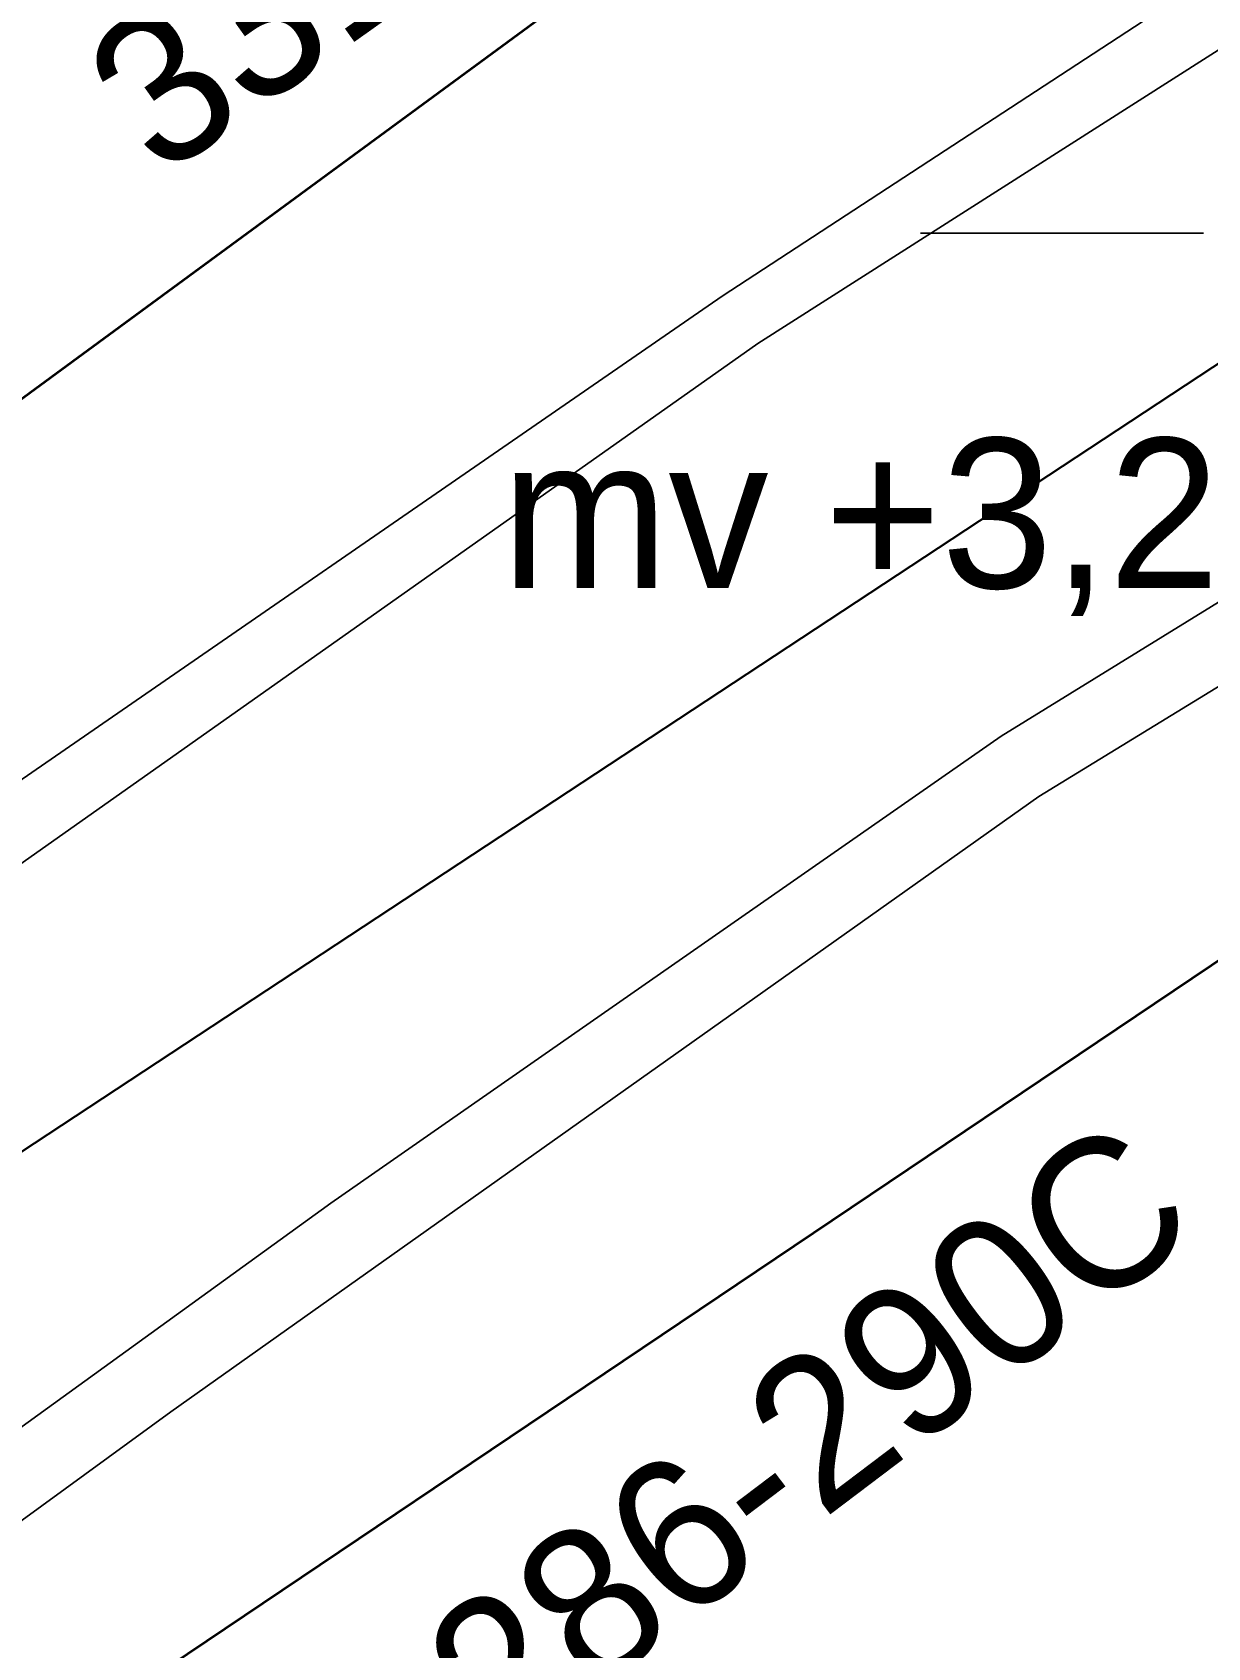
# Model space of a CAD drawing. Header units: metres. Extents: x 0 to 105485, y 0 to 425721.
# Drawn here: x 105267.61 to 105274.67, y 425330.37 to 425340.07 of the extents above; entities that cross this region are included whole.
import ezdxf
from ezdxf.enums import TextEntityAlignment as Align

# ---------------------------------------------------------------- set-up
doc = ezdxf.new("R2010")
doc.units = ezdxf.units.M
doc.header["$MEASUREMENT"] = 0
doc.linetypes.add('KG-PERCEEL-SO', pattern=[19, 5.5, -4, 5.5, -4])
for name, color, linetype, lineweight in [('B-XX-IE-MEUBILAIR-G', 7, 'Continuous', 18), ('B-XX-KG-GRENS_PERCEEL-G', 150, 'KG-PERCEEL-SO', 18), ('B-XX-MO-ONDERZOEK_SONDERING-G', 90, 'Continuous', 18), ('B-XX-MO-ONDERZOEK_SONDERING-T', 90, 'Continuous', 18), ('B-XX-OG-BEBOUWING-G', 7, 'Continuous', 35), ('B-XX-OG-BEBOUWING_HUISNUMMER-T', 7, 'Continuous', 18), ('B-XX-VH-OPENVERHARDING-G', 90, 'Continuous', 18)]:
    doc.layers.add(name, color=color, linetype=linetype, lineweight=lineweight)
doc.layers.add('GIS-WEGVAKKEN', color=2, linetype='Continuous')

msp = doc.modelspace()

# ---------------------------------------------------------------- linework, layer by layer
at = {"layer": 'B-XX-IE-MEUBILAIR-G', "color": 0, "true_color": 0x604a38}
for points in [[(105271.753, 425338.486, 3.2486), (105271.753, 425338.486, 4.7486)], [(105273.429, 425335.845, 3.2134), (105273.429, 425335.845, 4.7134)]]:
    msp.add_polyline3d(points, dxfattribs=at)
at = {"layer": 'B-XX-KG-GRENS_PERCEEL-G', "ltscale": 0.5, "flags": 128}
for points in [[(105267.241, 425337.648), (105271.484, 425340.765)], [(105268.2, 425330.104), (105275.035, 425334.698)]]:
    msp.add_lwpolyline(points, dxfattribs=at)
at = {"layer": 'B-XX-MO-ONDERZOEK_SONDERING-G', "color": 0, "true_color": 0x285cd6}
msp.add_polyline3d([(105274.319, 425338.864, 2.22), (105274.319, 425338.864, 2.2), (105274.369, 425338.864, 2.18), (105274.419, 425338.864, 2.16), (105274.494, 425338.864, 2.14), (105274.119, 425338.864, 2.12), (105274.094, 425338.864, 2.1), (105274.369, 425338.864, 2.08), (105274.469, 425338.864, 2.06), (105274.494, 425338.864, 2.04), (105274.519, 425338.864, 2.02), (105274.519, 425338.864, 2), (105274.519, 425338.864, 1.98), (105274.519, 425338.864, 1.96), (105274.544, 425338.864, 1.94), (105274.544, 425338.864, 1.92), (105274.569, 425338.864, 1.9), (105274.569, 425338.864, 1.88), (105274.569, 425338.864, 1.86), (105274.544, 425338.864, 1.84), (105274.544, 425338.864, 1.82), (105274.544, 425338.864, 1.8), (105274.469, 425338.864, 1.78), (105274.444, 425338.864, 1.76), (105274.494, 425338.864, 1.74), (105274.494, 425338.864, 1.72), (105274.494, 425338.864, 1.7), (105274.494, 425338.864, 1.68), (105274.494, 425338.864, 1.66), (105274.419, 425338.864, 1.64), (105274.444, 425338.864, 1.62), (105274.519, 425338.864, 1.6), (105274.519, 425338.864, 1.58), (105274.519, 425338.864, 1.56), (105274.544, 425338.864, 1.54), (105274.519, 425338.864, 1.52), (105274.494, 425338.864, 1.5), (105274.519, 425338.864, 1.48), (105274.544, 425338.864, 1.46), (105274.569, 425338.864, 1.44), (105274.594, 425338.864, 1.42), (105274.594, 425338.864, 1.4), (105274.619, 425338.864, 1.38), (105274.469, 425338.864, 1.36), (105274.544, 425338.864, 1.34), (105274.419, 425338.864, 1.32), (105274.469, 425338.864, 1.3), (105274.519, 425338.864, 1.28), (105274.594, 425338.864, 1.26), (105274.594, 425338.864, 1.24), (105274.519, 425338.864, 1.22), (105274.519, 425338.864, 1.2), (105274.519, 425338.864, 1.18), (105274.519, 425338.864, 1.16), (105274.469, 425338.864, 1.14), (105274.444, 425338.864, 1.12), (105274.494, 425338.864, 1.1), (105274.494, 425338.864, 1.08), (105274.519, 425338.864, 1.06), (105274.444, 425338.864, 1.04), (105274.444, 425338.864, 1.02), (105274.369, 425338.864, 1), (105274.244, 425338.864, 0.98), (105274.119, 425338.864, 0.96), (105274.069, 425338.864, 0.94), (105273.969, 425338.864, 0.92), (105273.844, 425338.864, 0.9), (105273.994, 425338.864, 0.88), (105273.969, 425338.864, 0.86), (105274.169, 425338.864, 0.84), (105274.394, 425338.864, 0.82), (105274.344, 425338.864, 0.8), (105274.269, 425338.864, 0.78), (105274.394, 425338.864, 0.76), (105274.069, 425338.864, 0.74), (105274.019, 425338.864, 0.72), (105274.144, 425338.864, 0.7), (105274.344, 425338.864, 0.68), (105274.419, 425338.864, 0.66), (105274.469, 425338.864, 0.64), (105274.519, 425338.864, 0.62), (105274.519, 425338.864, 0.6), (105274.519, 425338.864, 0.58), (105274.544, 425338.864, 0.56), (105274.544, 425338.864, 0.54), (105274.544, 425338.864, 0.52), (105274.544, 425338.864, 0.501), (105274.519, 425338.864, 0.481), (105274.519, 425338.864, 0.461), (105274.544, 425338.864, 0.441), (105274.594, 425338.864, 0.421), (105274.569, 425338.864, 0.401), (105274.569, 425338.864, 0.381), (105274.494, 425338.864, 0.361), (105274.519, 425338.864, 0.341), (105274.519, 425338.864, 0.321), (105274.519, 425338.864, 0.301), (105274.544, 425338.864, 0.281), (105274.544, 425338.864, 0.261), (105274.569, 425338.864, 0.241), (105274.469, 425338.864, 0.221), (105274.419, 425338.864, 0.201), (105274.369, 425338.864, 0.181), (105274.494, 425338.864, 0.161), (105274.419, 425338.864, 0.141), (105274.344, 425338.864, 0.121), (105274.194, 425338.864, 0.101), (105274.069, 425338.864, 0.081), (105273.969, 425338.864, 0.061), (105273.844, 425338.864, 0.041), (105273.894, 425338.864, 0.021), (105273.694, 425338.864, 0.001), (105273.744, 425338.864, -0.019), (105273.944, 425338.864, -0.039), (105273.944, 425338.864, -0.059), (105273.769, 425338.864, -0.079), (105273.694, 425338.864, -0.099), (105273.619, 425338.864, -0.119), (105273.569, 425338.864, -0.139), (105273.569, 425338.864, -0.159), (105273.544, 425338.864, -0.179), (105273.519, 425338.864, -0.199), (105273.594, 425338.864, -0.219), (105273.544, 425338.864, -0.239), (105273.469, 425338.864, -0.259), (105273.444, 425338.864, -0.279), (105273.219, 425338.864, -0.299), (105273.244, 425338.864, -0.319), (105273.294, 425338.864, -0.339), (105273.444, 425338.864, -0.359), (105273.569, 425338.864, -0.379), (105273.619, 425338.864, -0.399), (105273.594, 425338.864, -0.419), (105273.744, 425338.864, -0.439), (105273.669, 425338.864, -0.459), (105273.644, 425338.864, -0.479), (105273.494, 425338.864, -0.499), (105273.419, 425338.864, -0.519), (105273.394, 425338.864, -0.539), (105273.194, 425338.864, -0.559), (105273.219, 425338.864, -0.579), (105273.344, 425338.864, -0.599), (105273.319, 425338.864, -0.619), (105273.294, 425338.864, -0.639), (105273.344, 425338.864, -0.659), (105273.369, 425338.864, -0.679), (105273.369, 425338.864, -0.699), (105273.494, 425338.864, -0.719), (105273.669, 425338.864, -0.739), (105273.469, 425338.864, -0.759), (105273.394, 425338.864, -0.779), (105273.469, 425338.864, -0.799), (105273.419, 425338.864, -0.819), (105273.519, 425338.864, -0.839), (105273.494, 425338.864, -0.859), (105273.569, 425338.864, -0.879), (105273.544, 425338.864, -0.899), (105273.569, 425338.864, -0.919), (105273.669, 425338.864, -0.939), (105273.744, 425338.864, -0.959), (105273.769, 425338.864, -0.979), (105273.744, 425338.864, -0.999), (105273.819, 425338.864, -1.019), (105273.844, 425338.864, -1.039), (105273.644, 425338.864, -1.059), (105273.619, 425338.864, -1.079), (105273.519, 425338.864, -1.098), (105273.344, 425338.864, -1.118), (105273.269, 425338.864, -1.138), (105273.169, 425338.864, -1.158), (105273.069, 425338.864, -1.178), (105273.044, 425338.864, -1.198), (105273.019, 425338.864, -1.218), (105273.019, 425338.864, -1.238), (105272.994, 425338.864, -1.258), (105272.994, 425338.864, -1.278), (105273.044, 425338.864, -1.298), (105273.069, 425338.864, -1.318), (105273.094, 425338.864, -1.338), (105273.094, 425338.864, -1.358), (105273.144, 425338.864, -1.378), (105273.219, 425338.864, -1.398), (105273.244, 425338.864, -1.418), (105273.344, 425338.864, -1.438), (105273.444, 425338.864, -1.458), (105273.494, 425338.864, -1.478), (105273.519, 425338.864, -1.498), (105273.544, 425338.864, -1.518), (105273.569, 425338.864, -1.538), (105273.544, 425338.864, -1.558), (105273.494, 425338.864, -1.578), (105273.294, 425338.864, -1.598), (105273.219, 425338.864, -1.618), (105273.194, 425338.864, -1.638), (105273.044, 425338.864, -1.658), (105272.969, 425338.864, -1.678), (105272.969, 425338.864, -1.698), (105273.019, 425338.864, -1.718), (105273.094, 425338.864, -1.738), (105273.094, 425338.864, -1.758), (105273.019, 425338.864, -1.778), (105272.994, 425338.864, -1.798), (105272.944, 425338.864, -1.818), (105273.069, 425338.864, -1.838), (105273.144, 425338.864, -1.858), (105273.244, 425338.864, -1.878), (105273.369, 425338.864, -1.898), (105273.494, 425338.864, -1.918), (105273.569, 425338.864, -1.938), (105273.519, 425338.864, -1.958), (105273.469, 425338.864, -1.978), (105273.444, 425338.864, -1.998), (105273.444, 425338.864, -2.018), (105273.244, 425338.864, -2.038), (105273.219, 425338.864, -2.058), (105273.169, 425338.864, -2.077), (105273.119, 425338.864, -2.097), (105273.244, 425338.864, -2.117), (105273.294, 425338.864, -2.137), (105273.444, 425338.864, -2.157), (105273.444, 425338.864, -2.177), (105273.544, 425338.864, -2.197), (105273.644, 425338.864, -2.217), (105273.744, 425338.864, -2.237), (105273.769, 425338.864, -2.257), (105273.644, 425338.864, -2.277), (105273.644, 425338.864, -2.297), (105273.569, 425338.864, -2.317), (105273.519, 425338.864, -2.337), (105273.444, 425338.864, -2.357), (105273.494, 425338.864, -2.377), (105273.544, 425338.864, -2.397), (105273.594, 425338.864, -2.417), (105273.644, 425338.864, -2.437), (105273.744, 425338.864, -2.457), (105273.719, 425338.864, -2.477), (105273.644, 425338.864, -2.497), (105273.519, 425338.864, -2.517), (105273.494, 425338.864, -2.537), (105273.419, 425338.864, -2.557), (105273.444, 425338.864, -2.577), (105273.444, 425338.864, -2.597), (105273.519, 425338.864, -2.617), (105273.419, 425338.864, -2.637), (105273.394, 425338.864, -2.657), (105273.269, 425338.864, -2.677), (105273.169, 425338.864, -2.697), (105273.144, 425338.864, -2.717), (105273.169, 425338.864, -2.737), (105273.194, 425338.864, -2.757), (105273.269, 425338.864, -2.777), (105273.344, 425338.864, -2.797), (105273.494, 425338.864, -2.817), (105273.569, 425338.864, -2.837), (105273.544, 425338.864, -2.857), (105273.569, 425338.864, -2.877), (105273.644, 425338.864, -2.896), (105273.569, 425338.864, -2.916), (105273.444, 425338.864, -2.936), (105273.419, 425338.864, -2.956), (105273.494, 425338.864, -2.976), (105273.569, 425338.864, -2.996), (105273.669, 425338.864, -3.016), (105273.694, 425338.864, -3.036), (105273.744, 425338.864, -3.056), (105273.844, 425338.864, -3.076), (105273.844, 425338.864, -3.096), (105273.844, 425338.864, -3.116), (105273.769, 425338.864, -3.136), (105273.694, 425338.864, -3.156), (105273.669, 425338.864, -3.176), (105273.669, 425338.864, -3.196), (105273.719, 425338.864, -3.216), (105273.694, 425338.864, -3.236), (105273.669, 425338.864, -3.256), (105273.694, 425338.864, -3.276), (105273.644, 425338.864, -3.296), (105273.594, 425338.864, -3.316), (105273.644, 425338.864, -3.336), (105273.669, 425338.864, -3.356), (105273.644, 425338.864, -3.376), (105273.619, 425338.864, -3.396), (105273.619, 425338.864, -3.416), (105273.644, 425338.864, -3.436), (105273.519, 425338.864, -3.456), (105273.494, 425338.864, -3.476), (105273.444, 425338.864, -3.496), (105273.369, 425338.864, -3.516), (105273.294, 425338.864, -3.536), (105273.244, 425338.864, -3.556), (105273.169, 425338.864, -3.575), (105273.194, 425338.864, -3.595), (105273.244, 425338.864, -3.615), (105273.294, 425338.864, -3.635), (105273.394, 425338.864, -3.655), (105273.494, 425338.864, -3.675), (105273.569, 425338.864, -3.695), (105273.694, 425338.864, -3.715), (105273.719, 425338.864, -3.735), (105273.719, 425338.864, -3.755), (105273.744, 425338.864, -3.775), (105273.694, 425338.864, -3.795), (105273.719, 425338.864, -3.815), (105273.619, 425338.864, -3.835), (105273.544, 425338.864, -3.855), (105273.544, 425338.864, -3.875), (105273.619, 425338.864, -3.895), (105273.644, 425338.864, -3.915), (105273.719, 425338.864, -3.935), (105273.819, 425338.864, -3.955), (105273.819, 425338.864, -3.975), (105273.894, 425338.864, -3.995), (105273.944, 425338.864, -4.015), (105273.944, 425338.864, -4.035), (105273.919, 425338.864, -4.055), (105273.894, 425338.864, -4.075), (105274.119, 425338.864, -4.095), (105274.094, 425338.864, -4.115), (105274.044, 425338.864, -4.135), (105274.369, 425338.864, -4.155), (105274.369, 425338.864, -4.174), (105274.194, 425338.864, -4.194), (105274.219, 425338.864, -4.214), (105274.044, 425338.864, -4.234), (105273.969, 425338.864, -4.254), (105274.044, 425338.864, -4.274), (105274.194, 425338.864, -4.294), (105274.269, 425338.864, -4.314), (105274.369, 425338.864, -4.334), (105274.469, 425338.864, -4.354), (105274.544, 425338.864, -4.374), (105274.544, 425338.864, -4.394), (105274.419, 425338.864, -4.414), (105274.394, 425338.864, -4.434), (105274.519, 425338.864, -4.454), (105274.444, 425338.864, -4.474), (105274.294, 425338.864, -4.494), (105274.169, 425338.864, -4.514), (105274.069, 425338.864, -4.534), (105273.944, 425338.864, -4.554), (105273.869, 425338.864, -4.574), (105273.819, 425338.864, -4.594), (105273.844, 425338.864, -4.614), (105274.044, 425338.864, -4.634), (105274.369, 425338.864, -4.654), (105274.469, 425338.864, -4.674), (105274.444, 425338.864, -4.694), (105274.419, 425338.864, -4.713), (105274.594, 425338.864, -4.733), (105274.544, 425338.864, -4.753), (105274.494, 425338.864, -4.773), (105274.119, 425338.864, -4.793), (105274.094, 425338.864, -4.813), (105274.119, 425338.864, -4.833), (105274.119, 425338.864, -4.853), (105274.044, 425338.864, -4.873), (105273.869, 425338.864, -4.893), (105273.944, 425338.864, -4.913), (105273.869, 425338.864, -4.933), (105274.094, 425338.864, -4.953), (105274.544, 425338.864, -4.973), (105274.619, 425338.864, -4.993), (105274.644, 425338.864, -5.013), (105274.394, 425338.864, -5.033), (105274.419, 425338.864, -5.053), (105274.419, 425338.864, -5.073), (105274.469, 425338.864, -5.093), (105274.469, 425338.864, -5.113), (105274.394, 425338.864, -5.133), (105274.244, 425338.864, -5.153), (105274.069, 425338.864, -5.173), (105273.969, 425338.864, -5.193), (105273.869, 425338.864, -5.212), (105273.769, 425338.864, -5.232), (105273.594, 425338.864, -5.252), (105274.119, 425338.864, -5.272), (105274.419, 425338.864, -5.292), (105274.594, 425338.864, -5.312), (105274.544, 425338.864, -5.332), (105274.619, 425338.864, -5.352), (105274.619, 425338.864, -5.372), (105274.594, 425338.864, -5.392), (105274.594, 425338.864, -5.412), (105274.594, 425338.864, -5.432), (105274.594, 425338.864, -5.452), (105274.594, 425338.864, -5.472), (105274.544, 425338.864, -5.492), (105274.469, 425338.864, -5.512), (105274.369, 425338.864, -5.532), (105274.219, 425338.864, -5.552), (105274.119, 425338.864, -5.572), (105274.044, 425338.864, -5.592), (105273.969, 425338.864, -5.612), (105274.019, 425338.864, -5.632), (105274.019, 425338.864, -5.652), (105273.994, 425338.864, -5.672), (105274.169, 425338.864, -5.691), (105274.419, 425338.864, -5.711), (105274.369, 425338.864, -5.731), (105274.369, 425338.864, -5.751), (105274.319, 425338.864, -5.771), (105274.369, 425338.864, -5.791), (105274.319, 425338.864, -5.811), (105274.269, 425338.864, -5.831), (105274.419, 425338.864, -5.851), (105274.519, 425338.864, -5.871), (105274.494, 425338.864, -5.891), (105274.469, 425338.864, -5.911), (105274.369, 425338.864, -5.931), (105274.294, 425338.864, -5.951), (105274.294, 425338.864, -5.971), (105274.394, 425338.864, -5.991), (105274.544, 425338.864, -6.011), (105274.269, 425338.864, -6.031), (105274.394, 425338.864, -6.051), (105274.494, 425338.864, -6.071), (105274.544, 425338.864, -6.091), (105274.444, 425338.864, -6.111), (105274.344, 425338.864, -6.13), (105274.419, 425338.864, -6.15), (105274.494, 425338.864, -6.17), (105274.544, 425338.864, -6.19), (105274.544, 425338.864, -6.21), (105274.519, 425338.864, -6.23), (105274.469, 425338.864, -6.25), (105274.419, 425338.864, -6.27), (105274.294, 425338.864, -6.29), (105274.194, 425338.864, -6.31), (105274.119, 425338.864, -6.33), (105274.069, 425338.864, -6.35), (105273.994, 425338.864, -6.37), (105273.894, 425338.864, -6.39), (105274.019, 425338.864, -6.41), (105274.019, 425338.864, -6.43), (105274.344, 425338.864, -6.45), (105274.369, 425338.864, -6.47), (105274.519, 425338.864, -6.49), (105274.519, 425338.864, -6.51), (105274.544, 425338.864, -6.53), (105274.569, 425338.864, -6.549), (105274.569, 425338.864, -6.569), (105274.594, 425338.864, -6.589), (105274.594, 425338.864, -6.609), (105274.569, 425338.864, -6.629), (105274.544, 425338.864, -6.649), (105274.469, 425338.864, -6.669), (105274.394, 425338.864, -6.689), (105274.269, 425338.864, -6.709), (105274.119, 425338.864, -6.729), (105274.194, 425338.864, -6.749), (105274.244, 425338.864, -6.769), (105274.269, 425338.864, -6.789), (105274.294, 425338.864, -6.809), (105274.319, 425338.864, -6.829), (105274.344, 425338.864, -6.849), (105274.394, 425338.864, -6.869), (105274.419, 425338.864, -6.889), (105274.419, 425338.864, -6.909), (105274.494, 425338.864, -6.929), (105274.544, 425338.864, -6.948), (105274.569, 425338.864, -6.968), (105274.594, 425338.864, -6.988), (105274.594, 425338.864, -7.008), (105274.594, 425338.864, -7.028), (105274.569, 425338.864, -7.048), (105274.569, 425338.864, -7.068), (105274.544, 425338.864, -7.088), (105274.519, 425338.864, -7.108), (105274.544, 425338.864, -7.128), (105274.519, 425338.864, -7.148), (105274.519, 425338.864, -7.168), (105274.519, 425338.864, -7.188), (105274.519, 425338.864, -7.208), (105274.519, 425338.864, -7.228), (105274.519, 425338.864, -7.248), (105274.519, 425338.864, -7.268), (105274.519, 425338.864, -7.288), (105274.544, 425338.864, -7.308), (105274.544, 425338.864, -7.327), (105274.544, 425338.864, -7.347), (105274.569, 425338.864, -7.367), (105274.569, 425338.864, -7.387), (105274.569, 425338.864, -7.407), (105274.544, 425338.864, -7.427), (105274.569, 425338.864, -7.447), (105274.594, 425338.864, -7.467), (105274.569, 425338.864, -7.487), (105274.569, 425338.864, -7.507), (105274.569, 425338.864, -7.527), (105274.569, 425338.864, -7.547), (105274.544, 425338.864, -7.567), (105274.544, 425338.864, -7.587), (105274.544, 425338.864, -7.607), (105274.544, 425338.864, -7.627), (105274.544, 425338.864, -7.647), (105274.544, 425338.864, -7.667), (105274.544, 425338.864, -7.687), (105274.544, 425338.864, -7.706), (105274.544, 425338.864, -7.726), (105274.544, 425338.864, -7.746), (105274.544, 425338.864, -7.766), (105274.544, 425338.864, -7.786), (105274.544, 425338.864, -7.806), (105274.544, 425338.864, -7.826), (105274.544, 425338.864, -7.846), (105274.544, 425338.864, -7.866), (105274.569, 425338.864, -7.886), (105274.569, 425338.864, -7.906), (105274.569, 425338.864, -7.926), (105274.569, 425338.864, -7.946), (105274.544, 425338.864, -7.966), (105274.544, 425338.864, -7.986), (105274.544, 425338.864, -8.006), (105274.569, 425338.864, -8.026), (105274.569, 425338.864, -8.046), (105274.569, 425338.864, -8.066), (105274.569, 425338.864, -8.085), (105274.544, 425338.864, -8.105), (105274.544, 425338.864, -8.125), (105274.544, 425338.864, -8.145), (105274.519, 425338.864, -8.165), (105274.519, 425338.864, -8.185), (105274.519, 425338.864, -8.205), (105274.519, 425338.864, -8.225), (105274.544, 425338.864, -8.245), (105274.544, 425338.864, -8.265), (105274.544, 425338.864, -8.285), (105274.544, 425338.864, -8.305), (105274.569, 425338.864, -8.325), (105274.569, 425338.864, -8.345), (105274.544, 425338.864, -8.365), (105274.544, 425338.864, -8.385), (105274.544, 425338.864, -8.405), (105274.544, 425338.864, -8.425), (105274.394, 425338.864, -8.445), (105274.594, 425338.864, -8.465), (105274.569, 425338.864, -8.484), (105274.569, 425338.864, -8.504), (105274.569, 425338.864, -8.524), (105274.569, 425338.864, -8.544), (105274.569, 425338.864, -8.564), (105274.569, 425338.864, -8.584), (105274.544, 425338.864, -8.604), (105274.544, 425338.864, -8.624), (105274.544, 425338.864, -8.644), (105274.544, 425338.864, -8.664), (105274.544, 425338.864, -8.684), (105274.544, 425338.864, -8.704), (105274.544, 425338.864, -8.724), (105274.544, 425338.864, -8.744), (105274.544, 425338.864, -8.764), (105274.544, 425338.864, -8.784), (105274.544, 425338.864, -8.804), (105274.544, 425338.864, -8.824), (105274.544, 425338.864, -8.844), (105274.544, 425338.864, -8.864), (105274.544, 425338.864, -8.884), (105274.519, 425338.864, -8.903), (105274.494, 425338.864, -8.923), (105274.519, 425338.864, -8.943), (105274.544, 425338.864, -8.963), (105274.569, 425338.864, -8.983), (105274.569, 425338.864, -9.003), (105274.569, 425338.864, -9.023), (105274.569, 425338.864, -9.043), (105274.569, 425338.864, -9.063), (105274.569, 425338.864, -9.083), (105274.544, 425338.864, -9.103), (105274.544, 425338.864, -9.123), (105274.544, 425338.864, -9.143), (105274.544, 425338.864, -9.163), (105274.544, 425338.864, -9.183), (105274.544, 425338.864, -9.203), (105274.544, 425338.864, -9.223), (105274.544, 425338.864, -9.243), (105274.544, 425338.864, -9.263), (105274.544, 425338.864, -9.283), (105274.544, 425338.864, -9.302), (105274.544, 425338.864, -9.322), (105274.544, 425338.864, -9.342), (105274.544, 425338.864, -9.362), (105274.569, 425338.864, -9.382), (105274.569, 425338.864, -9.402), (105274.569, 425338.864, -9.422), (105274.594, 425338.864, -9.442), (105274.594, 425338.864, -9.462), (105274.594, 425338.864, -9.482), (105274.569, 425338.864, -9.502), (105274.569, 425338.864, -9.522), (105274.569, 425338.864, -9.542), (105274.569, 425338.864, -9.562), (105274.569, 425338.864, -9.582), (105274.544, 425338.864, -9.602), (105274.544, 425338.864, -9.622), (105274.544, 425338.864, -9.642), (105274.544, 425338.864, -9.662), (105274.544, 425338.864, -9.681), (105274.544, 425338.864, -9.701), (105274.544, 425338.864, -9.721), (105274.544, 425338.864, -9.741), (105274.544, 425338.864, -9.761), (105274.544, 425338.864, -9.781), (105274.544, 425338.864, -9.801), (105274.544, 425338.864, -9.821), (105274.544, 425338.864, -9.841), (105274.544, 425338.864, -9.861), (105274.544, 425338.864, -9.881), (105274.544, 425338.864, -9.901), (105274.544, 425338.864, -9.921), (105274.569, 425338.864, -9.941), (105274.569, 425338.864, -9.961), (105274.569, 425338.864, -9.981), (105274.569, 425338.864, -10.001), (105274.569, 425338.864, -10.021), (105274.569, 425338.864, -10.041), (105274.594, 425338.864, -10.061), (105274.569, 425338.864, -10.081), (105274.544, 425338.864, -10.1), (105274.569, 425338.864, -10.12), (105274.569, 425338.864, -10.14), (105274.569, 425338.864, -10.16), (105274.569, 425338.864, -10.18), (105274.569, 425338.864, -10.2), (105274.569, 425338.864, -10.22), (105274.569, 425338.864, -10.24), (105274.544, 425338.864, -10.26), (105274.544, 425338.864, -10.28), (105274.544, 425338.864, -10.3), (105274.544, 425338.864, -10.32), (105274.569, 425338.864, -10.34), (105274.569, 425338.864, -10.36), (105274.569, 425338.864, -10.38), (105274.569, 425338.864, -10.4), (105274.569, 425338.864, -10.42), (105274.594, 425338.864, -10.44), (105274.594, 425338.864, -10.46), (105274.594, 425338.864, -10.48), (105274.569, 425338.864, -10.499), (105274.569, 425338.864, -10.519), (105274.569, 425338.864, -10.539), (105274.569, 425338.864, -10.559), (105274.544, 425338.864, -10.579), (105274.544, 425338.864, -10.599), (105274.544, 425338.864, -10.619), (105274.544, 425338.864, -10.639), (105274.544, 425338.864, -10.659), (105274.544, 425338.864, -10.679), (105274.544, 425338.864, -10.699), (105274.569, 425338.864, -10.719), (105274.569, 425338.864, -10.739), (105274.569, 425338.864, -10.759), (105274.569, 425338.864, -10.779), (105274.569, 425338.864, -10.799), (105274.569, 425338.864, -10.819), (105274.569, 425338.864, -10.839), (105274.569, 425338.864, -10.859), (105274.569, 425338.864, -10.878), (105274.569, 425338.864, -10.898), (105274.569, 425338.864, -10.918), (105274.569, 425338.864, -10.938), (105274.594, 425338.864, -10.958), (105274.594, 425338.864, -10.978), (105274.569, 425338.864, -10.998), (105274.519, 425338.864, -11.018), (105274.519, 425338.864, -11.038), (105274.519, 425338.864, -11.058), (105274.494, 425338.864, -11.078), (105274.469, 425338.864, -11.098), (105274.419, 425338.864, -11.118), (105274.394, 425338.864, -11.138), (105274.519, 425338.864, -11.158), (105274.469, 425338.864, -11.178), (105274.394, 425338.864, -11.198), (105274.294, 425338.864, -11.218), (105274.169, 425338.864, -11.238), (105274.094, 425338.864, -11.257), (105274.044, 425338.864, -11.277), (105274.019, 425338.864, -11.297), (105274.019, 425338.864, -11.317), (105274.094, 425338.864, -11.337), (105274.269, 425338.864, -11.357), (105274.444, 425338.864, -11.377), (105274.419, 425338.864, -11.397), (105274.494, 425338.864, -11.417), (105274.544, 425338.864, -11.437), (105274.469, 425338.864, -11.457), (105274.419, 425338.864, -11.477), (105274.394, 425338.864, -11.497), (105274.394, 425338.864, -11.517), (105274.369, 425338.864, -11.537), (105274.369, 425338.864, -11.557), (105274.344, 425338.864, -11.577), (105274.319, 425338.864, -11.597), (105274.369, 425338.864, -11.617), (105274.294, 425338.864, -11.636), (105274.319, 425338.864, -11.656), (105274.319, 425338.864, -11.676), (105274.344, 425338.864, -11.696), (105274.294, 425338.864, -11.716), (105274.269, 425338.864, -11.736), (105274.219, 425338.864, -11.756), (105274.219, 425338.864, -11.776), (105274.194, 425338.864, -11.796), (105274.169, 425338.864, -11.816), (105274.144, 425338.864, -11.836), (105274.169, 425338.864, -11.856), (105274.194, 425338.864, -11.876), (105274.219, 425338.864, -11.896), (105274.244, 425338.864, -11.916), (105274.269, 425338.864, -11.936), (105274.294, 425338.864, -11.956), (105274.344, 425338.864, -11.975), (105274.344, 425338.864, -11.995), (105274.294, 425338.864, -12.015), (105274.319, 425338.864, -12.035), (105274.319, 425338.864, -12.055), (105274.319, 425338.864, -12.075), (105274.319, 425338.864, -12.095), (105274.319, 425338.864, -12.115), (105274.344, 425338.864, -12.135), (105274.344, 425338.864, -12.155), (105274.344, 425338.864, -12.175), (105274.294, 425338.864, -12.195), (105274.294, 425338.864, -12.215), (105274.294, 425338.864, -12.235), (105274.294, 425338.864, -12.255), (105274.294, 425338.864, -12.275), (105274.269, 425338.864, -12.294), (105274.294, 425338.864, -12.314), (105274.294, 425338.864, -12.334), (105274.194, 425338.864, -12.354), (105274.219, 425338.864, -12.374), (105274.344, 425338.864, -12.394), (105274.394, 425338.864, -12.414), (105274.344, 425338.864, -12.434), (105274.244, 425338.864, -12.454), (105274.194, 425338.864, -12.474), (105274.194, 425338.864, -12.494), (105274.219, 425338.864, -12.514), (105274.244, 425338.864, -12.534), (105274.219, 425338.864, -12.554), (105274.194, 425338.864, -12.574), (105274.094, 425338.864, -12.594), (105274.119, 425338.864, -12.613), (105274.469, 425338.864, -12.633), (105274.544, 425338.864, -12.653), (105274.594, 425338.864, -12.673), (105274.544, 425338.864, -12.693), (105274.544, 425338.864, -12.713), (105274.519, 425338.864, -12.733), (105274.469, 425338.864, -12.753), (105274.419, 425338.864, -12.773), (105274.444, 425338.864, -12.793), (105274.469, 425338.864, -12.813), (105274.494, 425338.864, -12.833), (105274.494, 425338.864, -12.853), (105274.519, 425338.864, -12.873), (105274.519, 425338.864, -12.893), (105274.519, 425338.864, -12.913), (105274.544, 425338.864, -12.932), (105274.519, 425338.864, -12.952), (105274.544, 425338.864, -12.972), (105274.544, 425338.864, -12.992), (105274.519, 425338.864, -13.012), (105274.519, 425338.864, -13.032), (105274.519, 425338.864, -13.052), (105274.519, 425338.864, -13.072), (105274.544, 425338.864, -13.092), (105274.544, 425338.864, -13.112), (105274.544, 425338.864, -13.132), (105274.544, 425338.864, -13.152), (105274.544, 425338.864, -13.172), (105274.569, 425338.864, -13.192), (105274.594, 425338.864, -13.212), (105274.594, 425338.864, -13.231), (105274.594, 425338.864, -13.251), (105274.569, 425338.864, -13.271), (105274.594, 425338.864, -13.291), (105274.594, 425338.864, -13.311), (105274.594, 425338.864, -13.331), (105274.569, 425338.864, -13.351), (105274.569, 425338.864, -13.371), (105274.569, 425338.864, -13.391), (105274.544, 425338.864, -13.411), (105274.544, 425338.864, -13.431), (105274.569, 425338.864, -13.451), (105274.569, 425338.864, -13.471), (105274.569, 425338.864, -13.491), (105274.569, 425338.864, -13.511), (105274.569, 425338.864, -13.53), (105274.569, 425338.864, -13.55), (105274.569, 425338.864, -13.57), (105274.569, 425338.864, -13.59), (105274.544, 425338.864, -13.61), (105274.569, 425338.864, -13.63), (105274.569, 425338.864, -13.65), (105274.569, 425338.864, -13.67), (105274.569, 425338.864, -13.69), (105274.544, 425338.864, -13.71), (105274.569, 425338.864, -13.73), (105274.569, 425338.864, -13.75), (105274.569, 425338.864, -13.77), (105274.569, 425338.864, -13.79), (105274.569, 425338.864, -13.81), (105274.569, 425338.864, -13.829), (105274.569, 425338.864, -13.849), (105274.569, 425338.864, -13.869), (105274.569, 425338.864, -13.889), (105274.569, 425338.864, -13.909), (105274.569, 425338.864, -13.929), (105274.569, 425338.864, -13.949), (105274.569, 425338.864, -13.969), (105274.544, 425338.864, -13.989), (105274.569, 425338.864, -14.009), (105274.544, 425338.864, -14.029), (105274.544, 425338.864, -14.049), (105274.619, 425338.864, -14.069), (105274.644, 425338.864, -14.089), (105274.619, 425338.864, -14.109), (105274.594, 425338.864, -14.129), (105274.594, 425338.864, -14.148), (105274.594, 425338.864, -14.168), (105274.569, 425338.864, -14.188), (105274.569, 425338.864, -14.208), (105274.569, 425338.864, -14.228), (105274.569, 425338.864, -14.248), (105274.569, 425338.864, -14.268), (105274.544, 425338.864, -14.288), (105274.544, 425338.864, -14.308), (105274.569, 425338.864, -14.328), (105274.569, 425338.864, -14.348), (105274.569, 425338.864, -14.368), (105274.569, 425338.864, -14.388), (105274.569, 425338.864, -14.408), (105274.569, 425338.864, -14.427), (105274.569, 425338.864, -14.447), (105274.569, 425338.864, -14.467), (105274.569, 425338.864, -14.487), (105274.569, 425338.864, -14.507), (105274.569, 425338.864, -14.527), (105274.569, 425338.864, -14.547), (105274.569, 425338.864, -14.567), (105274.594, 425338.864, -14.587), (105274.594, 425338.864, -14.607), (105274.569, 425338.864, -14.627), (105274.569, 425338.864, -14.647), (105274.569, 425338.864, -14.667), (105274.569, 425338.864, -14.687), (105274.569, 425338.864, -14.707), (105274.569, 425338.864, -14.727), (105274.569, 425338.864, -14.746), (105274.569, 425338.864, -14.766), (105274.594, 425338.864, -14.786), (105274.619, 425338.864, -14.806), (105274.619, 425338.864, -14.826), (105274.619, 425338.864, -14.846), (105274.569, 425338.864, -14.866), (105274.594, 425338.864, -14.886), (105274.594, 425338.864, -14.906), (105274.569, 425338.864, -14.926), (105274.569, 425338.864, -14.946), (105274.569, 425338.864, -14.966), (105274.594, 425338.864, -14.986), (105274.594, 425338.864, -15.006), (105274.594, 425338.864, -15.026), (105274.594, 425338.864, -15.045), (105274.569, 425338.864, -15.065), (105274.569, 425338.864, -15.085), (105274.569, 425338.864, -15.105), (105274.594, 425338.864, -15.125), (105274.594, 425338.864, -15.145), (105274.594, 425338.864, -15.165), (105274.594, 425338.864, -15.185), (105274.619, 425338.864, -15.205), (105274.619, 425338.864, -15.225), (105274.619, 425338.864, -15.245), (105274.619, 425338.864, -15.265), (105274.594, 425338.864, -15.285), (105274.594, 425338.864, -15.305), (105274.594, 425338.864, -15.325), (105274.594, 425338.864, -15.344), (105274.594, 425338.864, -15.364), (105274.569, 425338.864, -15.384), (105274.569, 425338.864, -15.404), (105274.594, 425338.864, -15.424), (105274.594, 425338.864, -15.444), (105274.619, 425338.864, -15.464), (105274.619, 425338.864, -15.484), (105274.619, 425338.864, -15.504), (105274.619, 425338.864, -15.524), (105274.619, 425338.864, -15.544), (105274.619, 425338.864, -15.564), (105274.619, 425338.864, -15.584), (105274.619, 425338.864, -15.604), (105274.619, 425338.864, -15.624), (105274.619, 425338.864, -15.644), (105274.594, 425338.864, -15.663), (105274.594, 425338.864, -15.683), (105274.594, 425338.864, -15.703), (105274.594, 425338.864, -15.723), (105274.569, 425338.864, -15.743), (105274.594, 425338.864, -15.763), (105274.594, 425338.864, -15.783), (105274.594, 425338.864, -15.803), (105274.594, 425338.864, -15.823), (105274.594, 425338.864, -15.843), (105274.594, 425338.864, -15.863), (105274.594, 425338.864, -15.883), (105274.594, 425338.864, -15.903), (105274.594, 425338.864, -15.923), (105274.594, 425338.864, -15.943), (105274.594, 425338.864, -15.962), (105274.619, 425338.864, -15.982), (105274.619, 425338.864, -16.002), (105274.619, 425338.864, -16.022), (105274.594, 425338.864, -16.042), (105274.594, 425338.864, -16.062), (105274.594, 425338.864, -16.082), (105274.594, 425338.864, -16.102), (105274.569, 425338.864, -16.122), (105274.569, 425338.864, -16.142), (105274.594, 425338.864, -16.162), (105274.619, 425338.864, -16.182), (105274.594, 425338.864, -16.202), (105274.594, 425338.864, -16.222), (105274.594, 425338.864, -16.241), (105274.594, 425338.864, -16.261), (105274.619, 425338.864, -16.281), (105274.594, 425338.864, -16.301), (105274.619, 425338.864, -16.321), (105274.619, 425338.864, -16.341), (105274.619, 425338.864, -16.361), (105274.569, 425338.864, -16.381), (105274.594, 425338.864, -16.401), (105274.594, 425338.864, -16.421), (105274.569, 425338.864, -16.441), (105274.594, 425338.864, -16.461), (105274.594, 425338.864, -16.481), (105274.594, 425338.864, -16.501), (105274.594, 425338.864, -16.521), (105274.569, 425338.864, -16.54), (105274.569, 425338.864, -16.56), (105274.594, 425338.864, -16.58), (105274.544, 425338.864, -16.6), (105274.569, 425338.864, -16.62), (105274.569, 425338.864, -16.64), (105274.544, 425338.864, -16.66), (105274.569, 425338.864, -16.68), (105274.594, 425338.864, -16.7)], dxfattribs=at)
at = {"layer": 'B-XX-OG-BEBOUWING-G', "ltscale": 0.5}
for points in [[(105266.796, 425347.882), (105262.391, 425344.864), (105267.241, 425337.648), (105271.484, 425340.765)], [(105275.035, 425334.698), (105268.2, 425330.104), (105275.046, 425319.306), (105275.961, 425319.88), (105278.704, 425315.552), (105279.476, 425314.354), (105279.636, 425314.106), (105284.308, 425306.859), (105290.457, 425310.891), (105289.365, 425312.569), (105288.69, 425313.706), (105286.556, 425317.545), (105286.344, 425317.381), (105282.23, 425323.811)]]:
    msp.add_lwpolyline(points, close=True, dxfattribs=at)
at = {"layer": 'B-XX-VH-OPENVERHARDING-G', "ltscale": 0.5}
for points in [[(105294.122, 425352.134), (105306.732, 425359.723), (105306.466, 425360.036), (105293.944, 425352.529), (105279.252, 425343.338), (105275.667, 425341.045), (105271.753, 425338.486), (105267.005, 425335.213), (105261.734, 425331.43), (105255.421, 425326.726), (105248.191, 425321.25), (105244.945, 425318.674), (105241.748, 425316.037), (105232.66, 425308.191), (105232.851, 425307.743), (105237.875, 425312.162), (105240.994, 425314.839), (105244.67, 425317.896), (105248.394, 425320.893), (105260.167, 425329.776), (105265.144, 425333.388), (105271.968, 425338.202), (105282.331, 425344.807)], [(105296.4, 425349.326), (105307.675, 425356.23), (105308.992, 425357.065), (105308.746, 425357.354), (105307.518, 425356.564), (105283.869, 425342.281), (105273.429, 425335.845), (105269.403, 425333.042), (105265.05, 425329.893), (105249.566, 425318.349), (105248.285, 425317.326), (105239.336, 425309.648), (105233.936, 425305.113), (105234.106, 425304.687), (105250.314, 425318.44), (105250.558, 425318.564), (105263.46, 425328.16), (105268.443, 425331.789), (105273.655, 425335.482), (105279.166, 425338.855), (105284.099, 425341.931)]]:
    msp.add_lwpolyline(points, close=True, dxfattribs=at)
for points in [[(105239.336, 425309.648), (105248.285, 425317.326), (105249.566, 425318.349), (105265.05, 425329.893), (105269.403, 425333.042), (105273.429, 425335.845), (105283.869, 425342.281), (105307.518, 425356.564), (105308.746, 425357.354), (105306.732, 425359.723), (105294.122, 425352.134), (105282.331, 425344.807), (105271.968, 425338.202), (105265.144, 425333.388), (105260.167, 425329.776), (105248.394, 425320.893), (105244.67, 425317.896), (105240.994, 425314.839), (105237.875, 425312.162)], [(105296.872, 425359.342), (105292.663, 425356.961), (105293.468, 425355.343), (105288.715, 425352.444), (105285.083, 425350.329), (105281.467, 425348.245), (105281.496, 425348.126), (105277.852, 425345.568), (105274.495, 425343.022), (105271.484, 425340.765), (105267.241, 425337.648), (105262.646, 425334.272), (105262.675, 425334.183), (105257.097, 425329.98), (105254.173, 425327.777), (105251.262, 425325.583), (105248.397, 425323.408), (105245.706, 425321.308), (105245.233, 425320.939), (105239.654, 425316.585), (105236.856, 425314.218), (105231.915, 425309.859)], [(105232.66, 425308.191), (105241.748, 425316.037), (105244.945, 425318.674), (105248.191, 425321.25), (105255.421, 425326.726), (105261.734, 425331.43), (105267.005, 425335.213), (105271.753, 425338.486), (105275.667, 425341.045), (105279.252, 425343.338), (105293.944, 425352.529)], [(105296.4, 425349.326), (105284.099, 425341.931), (105279.166, 425338.855), (105273.655, 425335.482), (105268.443, 425331.789), (105263.46, 425328.16), (105250.558, 425318.564), (105250.314, 425318.44), (105234.106, 425304.687)], [(105244.051, 425308.955), (105249.928, 425316.94), (105254.005, 425320.119), (105258.231, 425323.267), (105267.032, 425329.319), (105268.2, 425330.104), (105275.035, 425334.698), (105278.642, 425336.919), (105283.136, 425339.686), (105288.952, 425342.998), (105293.646, 425345.811)]]:
    msp.add_lwpolyline(points, dxfattribs=at)
at = {"layer": 'GIS-WEGVAKKEN'}
msp.add_lwpolyline([(105228.4765, 425302.3772), (105240.41, 425312.79), (105266.22, 425332.48), (105297.2536, 425352.9114)], dxfattribs=at)

# ---------------------------------------------------------------- texts
at = {"layer": 'B-XX-MO-ONDERZOEK_SONDERING-T', "color": 10, "lineweight": 18}
msp.add_text('mv +3,23 · 20,0 m', height=0.9, dxfattribs=at).set_placement((105275.294, 425337.184), align=Align.MIDDLE_CENTER)
at = {"layer": 'B-XX-OG-BEBOUWING_HUISNUMMER-T'}
for s, rotation, p in [('331', 35.4, (105268.936, 425340.133)), ('286-290C', 37.1, (105272.27, 425331.637))]:
    msp.add_text(s, height=0.9, rotation=rotation, dxfattribs=at).set_placement(p, align=Align.MIDDLE_CENTER)

doc.saveas('drawing.dxf')
